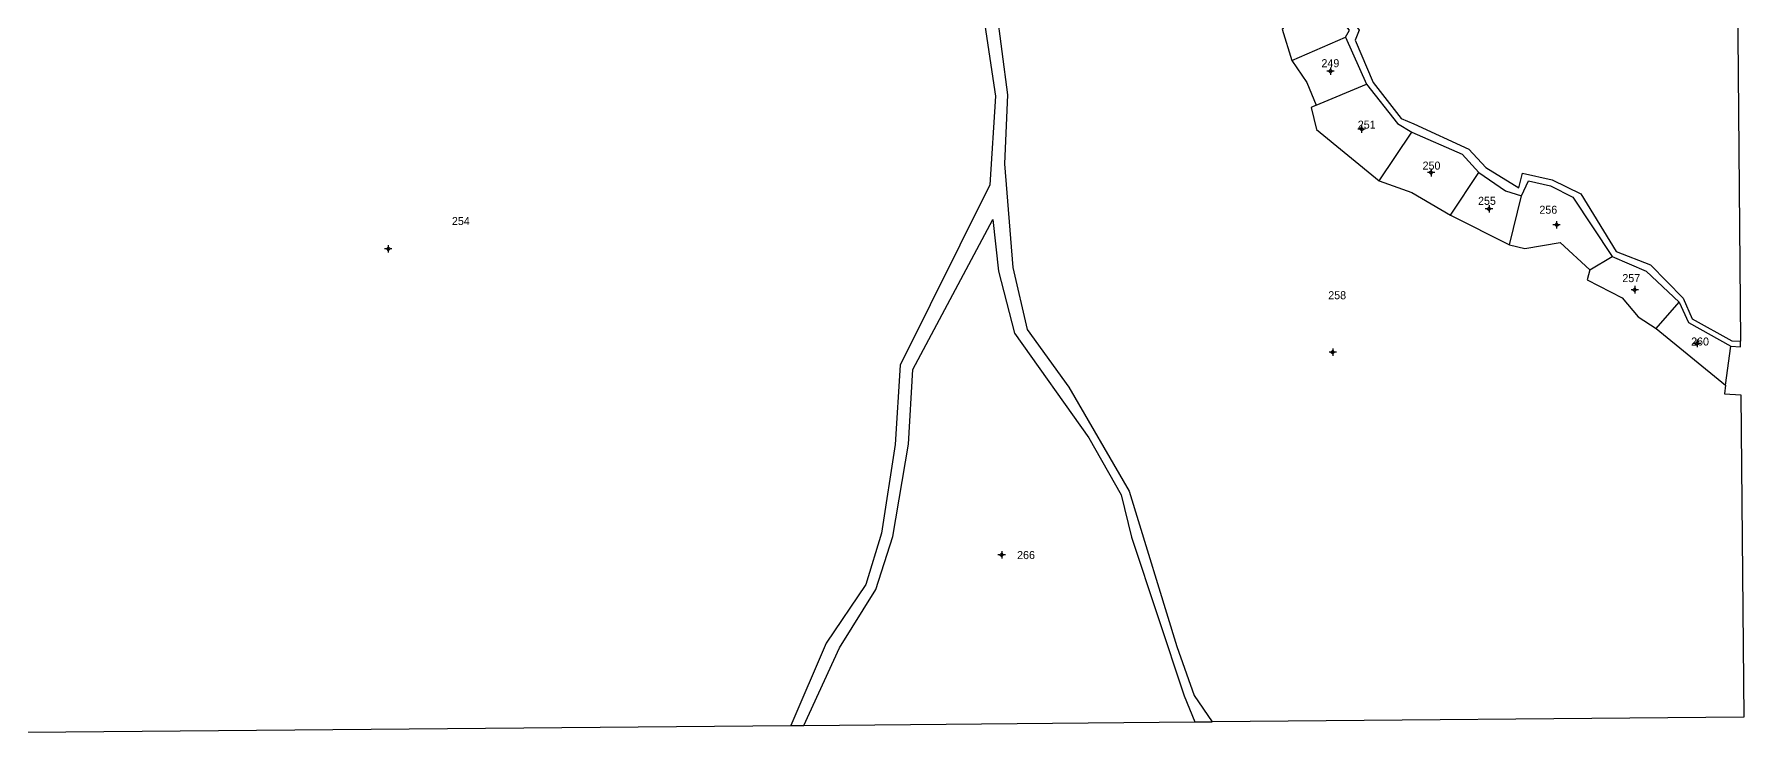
# Model space of a CAD drawing. Extents: x 550510 to 551644, y 1836484 to 1837530.
# Drawn here: x 551009 to 551586, y 1836490 to 1836731 of the extents above; entities that cross this region are included whole.
import ezdxf

# ---------------------------------------------------------------- set-up
doc = ezdxf.new("R2010")
doc.units = 0
for name, color, linetype in [('Level 10', 7, 'Continuous'), ('Level 11', 7, 'Continuous'), ('Level 15', 7, 'Continuous')]:
    doc.layers.add(name, color=color, linetype=linetype)

msp = doc.modelspace()

# ---------------------------------------------------------------- linework, layer by layer
at = {"layer": 'Level 10'}
for p, q in [((551581.39, 1836983), (551584.5, 1836626.99)), ((551433.11, 1836721.68), (551451.14, 1836729.57)), ((551451.14, 1836729.57), (551458.26, 1836713.66)), ((551441.24, 1836706.65), (551458.26, 1836713.66)), ((551462.5, 1836681.15), (551473.58, 1836697.56)), ((551486.63, 1836669.57), (551496.14, 1836683.87)), ((551506.56, 1836659.57), (551510.53, 1836676.06)), ((551486.63, 1836669.57), (551506.56, 1836659.57)), ((551533.63, 1836651.14), (551541.18, 1836655.58)), ((551556.08, 1836631.26), (551563.74, 1836640.23)), ((551556.08, 1836631.26), (551579.46, 1836612.23)), ((551579.46, 1836612.23), (551581.19, 1836625.4)), ((551268.43, 1836497.46), (551400.39, 1836498.61)), ((551400.39, 1836498.61), (551406.14, 1836498.66)), ((551264.02, 1836497.42), (551268.43, 1836497.46))]:
    msp.add_line(p, q, dxfattribs=at)
for points in [[(551392.65, 1836804.37), (551379.35, 1836813.22), (551371.86, 1836818.67), (551356.07, 1836826.56), (551353.09, 1836828.29), (551341.86, 1836842.35), (551336.04, 1836829.72), (551339.98, 1836814.28), (551342.67, 1836799.27), (551338.55, 1836772.27), (551337.36, 1836765.65), (551331.97, 1836754.23), (551333.3, 1836739.3), (551337.15, 1836710.12), (551336.12, 1836686.86), (551338.92, 1836651.86), (551343.79, 1836630.96), (551357.8, 1836611.53), (551378.13, 1836576.47), (551394.23, 1836524.1), (551400.11, 1836507.48), (551406.14, 1836498.66)], [(551431.29, 1836842.63), (551438.26, 1836762.68), (551443.75, 1836748.72), (551455.81, 1836731.91), (551454.49, 1836728.53), (551460.51, 1836714.26), (551469.97, 1836702.17), (551474.26, 1836700.36), (551492.82, 1836691.82), (551498.53, 1836685.57), (551509.69, 1836678.71), (551510.94, 1836683.72), (551520.97, 1836681.42), (551530.58, 1836676.72), (551542.5, 1836657.25), (551554.12, 1836652.76), (551565.1, 1836641.54), (551568.2, 1836634.61), (551581.53, 1836627.12), (551584.5, 1836626.99)], [(551336.39, 1836814.35), (551339.42, 1836799.11), (551334.86, 1836771.49), (551329.1, 1836755.11), (551328.81, 1836738.15), (551333.08, 1836709.66), (551331.11, 1836679.71), (551300.9, 1836618.91), (551299.25, 1836592.17), (551294.61, 1836562.25), (551289.28, 1836544.92), (551275.94, 1836525.13), (551264.02, 1836497.42)], [(551451.14, 1836729.57), (551452.55, 1836731.9), (551441.07, 1836745.53)], [(551431.71, 1836734.5), (551429.77, 1836732.21), (551433.11, 1836721.68)], [(551433.11, 1836721.68), (551438.12, 1836714.26), (551441.24, 1836706.65)], [(551458.26, 1836713.66), (551468.72, 1836700.41), (551473.58, 1836697.56)], [(551441.24, 1836706.65), (551439.62, 1836705.78), (551441.35, 1836698.41), (551462.5, 1836681.15)], [(551473.58, 1836697.56), (551490.54, 1836690.08), (551496.14, 1836683.87)], [(551496.14, 1836683.87), (551505.23, 1836677.68), (551510.53, 1836676.06)], [(551462.5, 1836681.15), (551473.61, 1836677.16), (551486.63, 1836669.57)], [(551510.53, 1836676.06), (551513, 1836681.05), (551520.41, 1836679.4), (551527.89, 1836675.63), (551541.18, 1836655.58)], [(551268.43, 1836497.46), (551280.44, 1836523.65), (551292.66, 1836543.23), (551298.43, 1836561.12), (551303.76, 1836592.28), (551305.17, 1836617.48), (551332.16, 1836668.1), (551334.08, 1836650.67), (551339.51, 1836629.74), (551364.61, 1836594.44), (551375.45, 1836575.18), (551379.02, 1836560.89), (551396.79, 1836507.47), (551400.39, 1836498.61)], [(551506.56, 1836659.57), (551511.68, 1836658.25), (551523.58, 1836660.33), (551533.63, 1836651.14)], [(551541.18, 1836655.58), (551552.63, 1836650.68), (551563.74, 1836640.23)], [(551533.63, 1836651.14), (551532.77, 1836647.75), (551544.51, 1836641.62), (551549.95, 1836635.2), (551556.08, 1836631.26)], [(551563.74, 1836640.23), (551566.93, 1836633.32), (551581.19, 1836625.4)], [(551581.19, 1836625.4), (551584.52, 1836625.11), (551584.5, 1836626.99)], [(551579.46, 1836612.23), (551579.07, 1836609.25), (551584.66, 1836608.98), (551585.61, 1836500.23), (551406.14, 1836498.66)], [(550936.47, 1836503.4), (550948.02, 1836499.49), (550953.42, 1836490.24), (550967.73, 1836494.83), (551264.02, 1836497.42)]]:
    msp.add_lwpolyline(points, dxfattribs=at)
at = {"layer": 'Level 11'}
for p, q in [((551445.5, 1836718.08), (551444.88, 1836718.08)), ((551446.13, 1836718.71), (551445.5, 1836718.08)), ((551445.5, 1836718.08), (551446.13, 1836717.46)), ((551446.13, 1836719.33), (551446.13, 1836718.71)), ((551446.75, 1836718.08), (551446.13, 1836718.71)), ((551446.13, 1836717.46), (551446.75, 1836718.08)), ((551447.38, 1836718.08), (551446.75, 1836718.08)), ((551446.13, 1836717.46), (551446.13, 1836716.83)), ((551455.99, 1836698.55), (551455.36, 1836698.55)), ((551456.61, 1836699.18), (551455.99, 1836698.55)), ((551455.99, 1836698.55), (551456.61, 1836697.93)), ((551456.61, 1836699.8), (551456.61, 1836699.18)), ((551457.24, 1836698.55), (551456.61, 1836699.18)), ((551456.61, 1836697.93), (551457.24, 1836698.55)), ((551456.61, 1836697.93), (551456.61, 1836697.3)), ((551457.86, 1836698.55), (551457.24, 1836698.55)), ((551479.44, 1836683.87), (551478.81, 1836683.87)), ((551480.06, 1836684.5), (551479.44, 1836683.87)), ((551479.44, 1836683.87), (551480.06, 1836683.25)), ((551480.06, 1836685.12), (551480.06, 1836684.5)), ((551480.69, 1836683.87), (551480.06, 1836684.5)), ((551480.06, 1836683.25), (551480.69, 1836683.87)), ((551480.06, 1836683.25), (551480.06, 1836682.62)), ((551481.31, 1836683.87), (551480.69, 1836683.87)), ((551498.99, 1836671.69), (551498.37, 1836671.69)), ((551499.62, 1836672.31), (551498.99, 1836671.69)), ((551498.99, 1836671.69), (551499.62, 1836671.06)), ((551499.62, 1836672.94), (551499.62, 1836672.31)), ((551500.24, 1836671.69), (551499.62, 1836672.31)), ((551499.62, 1836671.06), (551500.24, 1836671.69)), ((551500.87, 1836671.69), (551500.24, 1836671.69)), ((551499.62, 1836671.06), (551499.62, 1836670.44)), ((551521.78, 1836666.28), (551521.16, 1836666.28)), ((551522.41, 1836666.9), (551521.78, 1836666.28)), ((551521.78, 1836666.28), (551522.41, 1836665.65)), ((551522.41, 1836667.53), (551522.41, 1836666.9)), ((551523.03, 1836666.28), (551522.41, 1836666.9)), ((551522.41, 1836665.65), (551523.03, 1836666.28)), ((551522.41, 1836665.65), (551522.41, 1836665.03)), ((551523.66, 1836666.28), (551523.03, 1836666.28)), ((551127.53, 1836658.17), (551126.9, 1836658.17)), ((551128.15, 1836658.79), (551127.53, 1836658.17)), ((551127.53, 1836658.17), (551128.15, 1836657.54)), ((551128.15, 1836659.42), (551128.15, 1836658.79)), ((551128.78, 1836658.17), (551128.15, 1836658.79)), ((551128.15, 1836657.54), (551128.78, 1836658.17)), ((551128.15, 1836657.54), (551128.15, 1836656.92)), ((551129.4, 1836658.17), (551128.78, 1836658.17)), ((551548.19, 1836644.4), (551547.56, 1836644.4)), ((551548.81, 1836645.03), (551548.19, 1836644.4)), ((551548.19, 1836644.4), (551548.81, 1836643.78)), ((551548.81, 1836645.65), (551548.81, 1836645.03)), ((551549.44, 1836644.4), (551548.81, 1836645.03)), ((551548.81, 1836643.78), (551549.44, 1836644.4)), ((551548.81, 1836643.78), (551548.81, 1836643.15)), ((551550.06, 1836644.4), (551549.44, 1836644.4)), ((551569.21, 1836626.29), (551568.58, 1836626.29)), ((551569.83, 1836626.91), (551569.21, 1836626.29)), ((551569.21, 1836626.29), (551569.83, 1836625.66)), ((551569.83, 1836627.54), (551569.83, 1836626.91)), ((551570.46, 1836626.29), (551569.83, 1836626.91)), ((551569.83, 1836625.66), (551570.46, 1836626.29)), ((551569.83, 1836625.66), (551569.83, 1836625.04)), ((551571.08, 1836626.29), (551570.46, 1836626.29)), ((551446.28, 1836623.34), (551445.66, 1836623.34)), ((551446.91, 1836623.97), (551446.28, 1836623.34)), ((551446.28, 1836623.34), (551446.91, 1836622.72)), ((551446.91, 1836624.59), (551446.91, 1836623.97)), ((551447.53, 1836623.34), (551446.91, 1836623.97)), ((551446.91, 1836622.72), (551447.53, 1836623.34)), ((551446.91, 1836622.72), (551446.91, 1836622.09)), ((551448.16, 1836623.34), (551447.53, 1836623.34)), ((551335.16, 1836556.25), (551335.16, 1836555.63)), ((551334.54, 1836555), (551333.91, 1836555)), ((551335.16, 1836555.63), (551334.54, 1836555)), ((551334.54, 1836555), (551335.16, 1836554.38)), ((551335.79, 1836555), (551335.16, 1836555.63)), ((551335.16, 1836554.38), (551335.79, 1836555)), ((551335.16, 1836554.38), (551335.16, 1836553.75)), ((551336.41, 1836555), (551335.79, 1836555))]:
    msp.add_line(p, q, dxfattribs=at)
for centre in [(551446.13, 1836718.08), (551456.61, 1836698.55), (551480.06, 1836683.87), (551499.62, 1836671.69), (551522.41, 1836666.28), (551128.15, 1836658.17), (551548.81, 1836644.4), (551569.83, 1836626.29), (551446.91, 1836623.34), (551335.16, 1836555)]:
    msp.add_circle(centre, 0.15, dxfattribs=at)

# ---------------------------------------------------------------- texts
at = {"layer": 'Level 15'}
for s, p in [('249', (551443.07, 1836719.42)), ('251', (551455.34, 1836698.71)), ('250', (551477.2, 1836684.89)), ('255', (551495.92, 1836673.01)), ('256', (551516.62, 1836670.01)), ('254', (551149.62, 1836666.2)), ('257', (551544.62, 1836646.95)), ('258', (551445.37, 1836641.18)), ('260', (551567.83, 1836625.57)), ('266', (551340.36, 1836553.55))]:
    msp.add_text(s, height=2.7, dxfattribs=at).set_placement(p)

doc.saveas('drawing.dxf')
